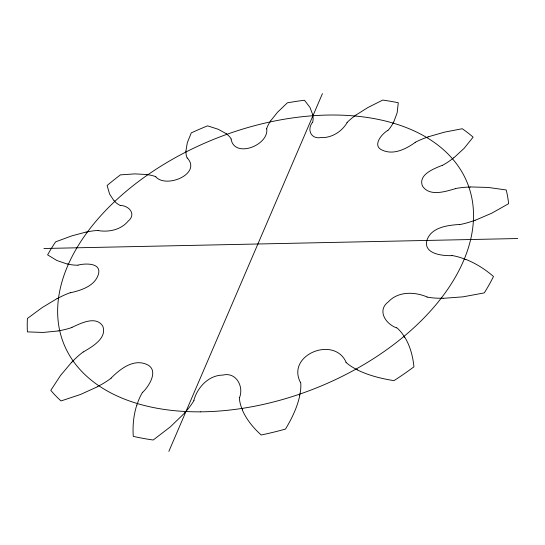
<?xml version="1.0" encoding="UTF-8"?>
<svg xmlns="http://www.w3.org/2000/svg" width="545" height="545" viewBox="0 0 545 545"><rect width="100%" height="100%" fill="white"/><g stroke="black" fill="none" stroke-linecap="round" stroke-linejoin="round"><path stroke-width="0.82" d="M185.899 151.176L187.323 142.667L191.295 132.864A251.674 156.442 -21.6 0 1 207.584 125.841L218.3 129.301L226.298 133.729M299.77 395.609C297.182 407.544 291.766 418.669 285.498 429.079A251.674 156.442 -21.6 0 1 261.178 434.999C253.391 427.92 246.435 419.609 242.287 409.84M239.528 397.666C243.997 386.555 236.183 371.772 222.912 375.076C208.646 375.178 197.453 387.284 193.863 400.343M136.788 405.071C133.573 415.133 132.558 425.836 133.266 436.354A251.674 156.442 -21.6 0 0 153.206 439.999L170.462 426.755L184.68 412.987M168.848 451.389L322.449 93.611M393.694 122.121L397.155 112.767L398.286 102.746A251.674 156.442 -21.6 0 0 382.733 100.089L367.848 107.556L355.81 115.131M312.537 122.305C306.781 129.41 310.841 139.309 320.739 137.592C331.469 138.185 341.756 131.72 347.117 122.618M270.47 121.065L277.5 112.277L287.358 102.828A251.674 156.442 -21.6 0 1 304.471 100.246L309.996 107.467L312.803 114.906M142.722 392.277C149.575 385.642 159.481 369.353 146.142 364.169C132.987 358.821 119.914 369.217 111.098 378.073M71.776 362.112L60.57 375.423L50.801 390.356A251.674 156.442 -21.6 0 0 60.999 400.95L80.374 394.532L97.33 386.834M453.747 157.893L464.115 148.342L473.128 137.156A251.674 156.442 -21.6 0 0 462.249 128.736L444.468 132.149L428.138 136.836M387.829 130.398C381.486 134.056 371.642 146.128 382.685 150.331C393.831 155.264 406.154 148.88 415.249 142.402M83.303 352.009C92.044 346.702 107.311 338.411 102.78 326.128C95.94 315.412 80.783 323.308 71.974 327.354M57.021 298.64L42.183 307.584L27.434 318.444A251.674 156.442 -21.6 0 0 27.427 331.885L43.035 332.457L58.097 330.978M442.329 165.292C434.052 168.664 417.899 174.536 422.47 186.063C429.583 196.854 445.299 191.581 455.45 188.665M475.172 220.289L491.706 213.224L508.614 203.687A251.674 156.442 -21.6 0 0 506.223 189.967L488.245 187.446L470.662 186.942M86.151 232.041L71.79 235.876L55.604 241.857A251.674 156.442 -21.6 0 0 47.599 254.876L56.912 260.517L67.185 264.032M70.291 292.794C81.171 290.356 94.932 286.071 98.461 274.162C101.615 262.649 85.231 263.249 78.105 265.088M459.66 224.472C447.738 225.228 431.095 227.19 426.864 240.44C423.424 254.018 442.472 255.932 451.894 255.639M43.927 248.493L517.75 238.533M443.065 298.333L463.005 296.841L484.314 292.876A251.674 156.442 -21.6 0 0 493.484 276.506C485.309 269.38 476.03 263.46 465.934 259.454M146.789 174.516L134.826 173.889L120.438 174.87A251.674 156.442 -21.6 0 0 107.106 185.477L109.613 194.088L114.082 200.887M98.209 230.569C108.83 232.408 121.045 229.792 128.116 221.168C136.597 214.301 129.124 205.669 120.52 205.451M427.076 296.95C414.691 291.65 398.15 291.173 388.381 301.807C376.636 310.514 385.867 324.2 396.651 327.879M357.404 369.946C368.87 375.56 381.405 378.632 393.953 380.648A251.674 156.442 -21.6 0 0 413.928 366.833C412.919 356.6 410.283 346.354 404.949 337.498M155.781 176.846C166.375 188.768 201.888 173.76 187.303 157.975M346.075 362.187C334.099 335.379 285.975 354.979 300.479 382.467M231.073 139.057C234.398 158.724 269.032 145.283 266.73 128.872M443.092 298.197A60.393 39.431 -13.2 0 1 426.987 297.1M396.828 327.763A63.424 45.262 -19.2 0 1 404.772 337.566M357.52 369.817A62.838 43.9 -16.1 0 1 345.898 362.316M300.697 382.413A63.159 44.622 -25.9 0 1 299.587 395.609M242.464 409.758A63.513 45.494 -22.3 0 1 239.316 397.721M194.047 400.371A61.135 40.637 -29.7 0 1 184.551 412.919M136.958 405.058A62.477 43.123 -28.1 0 1 142.552 392.25M111.194 378.169A57.579 35.507 -30 0 1 97.289 386.725M71.892 362.153A59.677 38.348 -30.1 0 1 83.208 351.92M71.981 327.477A53.526 30.942 -28.6 0 1 58.131 330.856M57.062 298.721A55.747 33.327 -29.5 0 1 70.278 292.679M78.03 265.211A50.085 27.645 -26.3 0 1 67.28 263.93M86.13 232.129A51.857 29.287 -27.6 0 1 98.277 230.453M120.397 205.554A47.933 25.779 -23.8 0 1 114.205 200.812M146.714 174.604A48.934 26.63 -25.2 0 1 155.904 176.744M187.146 158.036A47.367 25.308 -21.2 0 1 186.029 151.142M226.189 133.798A47.476 25.397 -22.6 0 1 231.223 138.989M266.573 128.892A48.444 26.208 -18.6 0 1 270.592 121.072M312.666 114.947A47.653 25.54 -20 0 1 312.701 122.284M346.981 122.591A51.039 28.524 -16.1 0 1 355.899 115.179M393.551 122.128A49.438 27.073 -17.4 0 1 387.979 130.425M415.161 142.32A54.766 32.244 -14 0 1 428.172 136.918M453.624 157.846A52.613 30.023 -15.1 0 1 442.431 165.373M455.436 188.543A58.799 37.108 -13 0 1 470.628 187.044M475.104 220.194A56.605 34.321 -13.4 0 1 459.68 224.601M451.975 255.503A61.96 42.108 -14.3 0 1 465.818 259.563M200.764 411.829A217.223 134.472 -21.6 0 0 469.102 187.725A217.223 134.472 -21.6 0 0 126.876 190.723A217.223 134.472 -21.6 0 0 200.764 411.829"/></g></svg>
